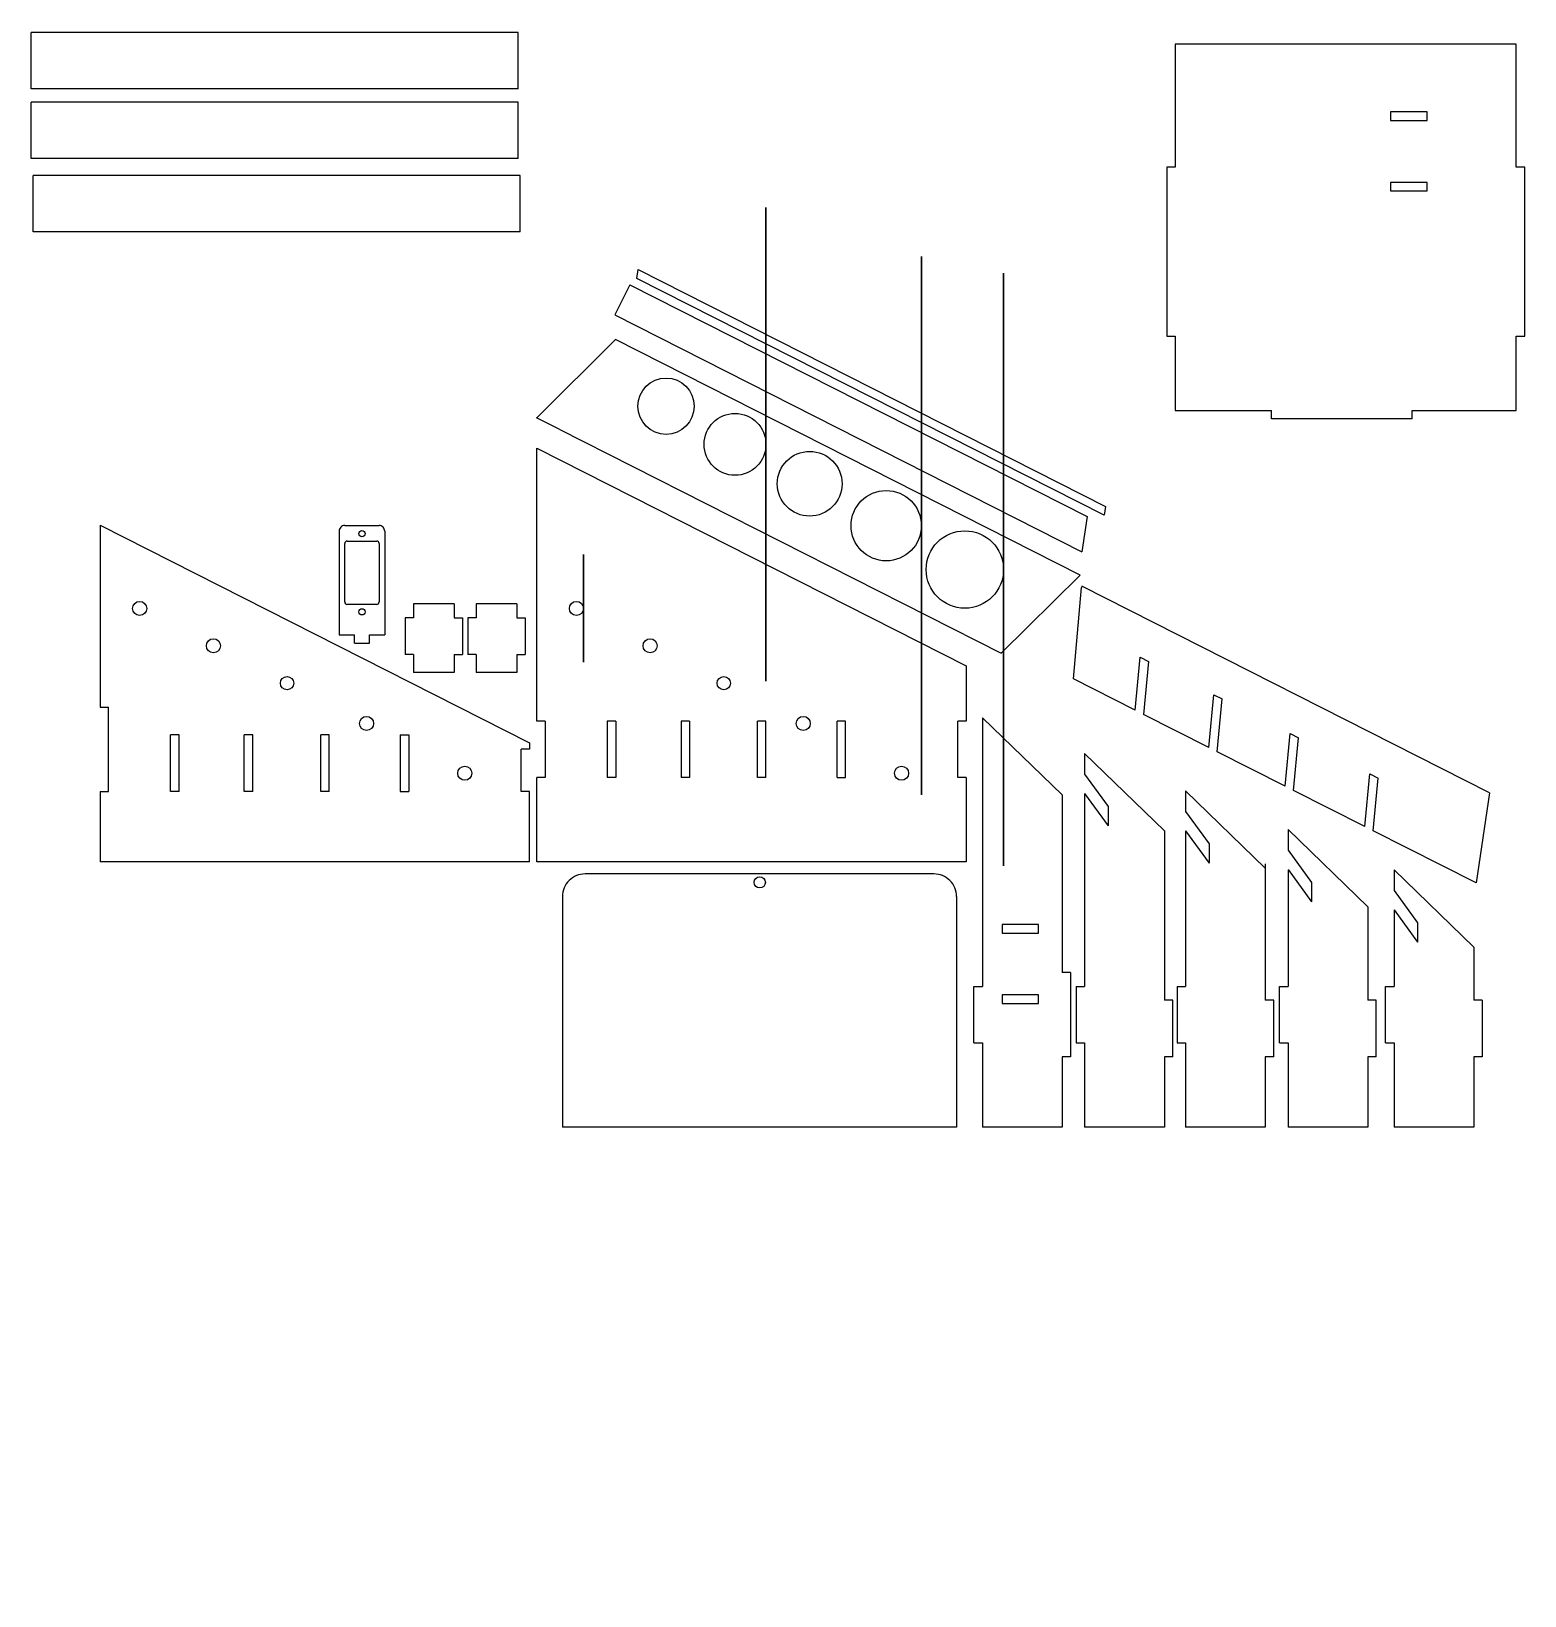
# Model space of a CAD drawing. Header units: millimetres. Extents: x -277 to 743, y -507 to 333.
# Drawn here: x -137 to 394, y -507 to 49 of the extents above; entities that cross this region are included whole.
import ezdxf

# ---------------------------------------------------------------- set-up
doc = ezdxf.new("R2010")
doc.units = ezdxf.units.MM
doc.header["$MEASUREMENT"] = 0
doc.layers.add('Camada 1', color=7, linetype='Continuous')

msp = doc.modelspace()

# ---------------------------------------------------------------- linework, layer by layer
at = {"layer": 'Camada 1', "color": 140, "lineweight": 25}
for points, knots in [([(208.7329, -142.1904), (208.7329, -134.5965), (202.5768, -128.4404), (194.9829, -128.4404), (187.389, -128.4404), (181.2329, -134.5964), (181.2329, -142.1904), (181.2329, -149.7843), (187.3889, -155.9404), (194.9828, -155.9404), (202.5767, -155.9404), (208.7328, -149.7844), (208.7329, -142.1905), (208.7377, 222.3167), (208.7329, -506.6976), (208.7329, -142.1904)], [0, 0, 0, 0, 0.25, 0.25, 0.25, 0.5, 0.5, 0.5, 0.75, 0.75, 0.75, 1, 1, 1, 1.0001, 1.0001, 1.0001, 1.0001]), ([(179.5247, -126.6231), (179.5247, -119.7196), (173.9283, -114.1231), (167.0247, -114.1231), (160.1212, -114.1231), (154.5247, -119.7195), (154.5247, -126.6231), (154.5247, -133.5266), (160.1211, -139.1231), (167.0246, -139.1231), (173.9282, -139.1231), (179.5247, -133.5267), (179.5247, -126.6232), (179.5247, 204.7448), (179.5247, -457.9911), (179.5247, -126.6231)], [0, 0, 0, 0, 0.25, 0.25, 0.25, 0.5, 0.5, 0.5, 0.75, 0.75, 0.75, 1, 1, 1, 1.0001, 1.0001, 1.0001, 1.0001]), ([(124.307, -97.7236), (124.307, -91.6485), (119.3821, -86.7236), (113.307, -86.7236), (107.2319, -86.7236), (102.307, -91.6485), (102.307, -97.7236), (102.307, -103.7987), (107.2318, -108.7236), (113.3069, -108.7236), (119.3821, -108.7236), (124.3069, -103.7988), (124.307, -97.7237), (124.3118, 193.8811), (124.307, -389.3284), (124.307, -97.7236)], [0, 0, 0, 0, 0.25, 0.25, 0.25, 0.5, 0.5, 0.5, 0.75, 0.75, 0.75, 1, 1, 1, 1.0001, 1.0001, 1.0001, 1.0001]), ([(98.7981, -84.1843), (98.7981, -78.6615), (94.3209, -74.1843), (88.7981, -74.1843), (83.2752, -74.1843), (78.7981, -78.6614), (78.7981, -84.1843), (78.7981, -89.7071), (83.2752, -94.1843), (88.798, -94.1843), (94.3209, -94.1843), (98.798, -89.7072), (98.7981, -84.1844), (98.7981, -84.1844), (98.7981, -84.1843), (98.7981, -84.1843)], [0, 0, 0, 0, 0.25, 0.25, 0.25, 0.5, 0.5, 0.5, 0.75, 0.75, 0.75, 1, 1, 1, 1.0001, 1.0001, 1.0001, 1.0001]), ([(59.4303, -156.0122), (59.4303, -154.6315), (58.311, -153.5122), (56.9303, -153.5122), (55.5496, -153.5122), (54.4303, -154.6315), (54.4303, -156.0122), (54.4303, -157.3929), (55.5496, -158.5122), (56.9303, -158.5122), (58.311, -158.5123), (59.4303, -157.393), (59.4303, -156.0123), (59.4303, -89.7387), (59.4303, -222.2858), (59.4303, -156.0122)], [0, 0, 0, 0, 0.25, 0.25, 0.25, 0.5, 0.5, 0.5, 0.75, 0.75, 0.75, 1, 1, 1, 1.0001, 1.0001, 1.0001, 1.0001]), ([(151.3382, -111.7271), (151.3382, -105.3758), (146.1894, -100.2271), (139.8382, -100.2271), (133.4869, -100.2271), (128.3382, -105.3758), (128.3382, -111.727), (128.3381, -118.0783), (133.4868, -123.2271), (139.8381, -123.2271), (146.1894, -123.2271), (151.3381, -118.0784), (151.3382, -111.7271)], [0, 0, 0, 0, 0.25, 0.25, 0.25, 0.5, 0.5, 0.5, 0.75, 0.75, 0.75, 1, 1, 1, 1]), ([(-25.3851, -126.5713), (-25.9155, -126.5713), (-26.4242, -126.782), (-26.7993, -127.1571), (-27.1744, -127.5322), (-27.3851, -128.0409), (-27.3851, -128.5713)], [0, 0, 0, 0, 0.5, 0.5, 0.5, 1, 1, 1, 1]), ([(-11.1851, -128.5713), (-11.1851, -128.0409), (-11.3958, -127.5322), (-11.7709, -127.1571), (-12.146, -126.782), (-12.6547, -126.5713), (-13.1851, -126.5713)], [0, 0, 0, 0, 0.5, 0.5, 0.5, 1, 1, 1, 1]), ([(-24.5351, -132.0713), (-24.7605, -132.0713), (-24.9767, -132.1609), (-25.1361, -132.3203), (-25.2955, -132.4797), (-25.3851, -132.6959), (-25.3851, -132.9213)], [0, 0, 0, 0, 0.5, 0.5, 0.5, 1, 1, 1, 1]), ([(-18.1851, -129.4213), (-18.1851, -128.8138), (-18.6776, -128.3213), (-19.2851, -128.3213), (-19.8926, -128.3213), (-20.3851, -128.8138), (-20.3851, -129.4213), (-20.3851, -130.0288), (-19.8926, -130.5213), (-19.2851, -130.5213), (-18.6776, -130.5213), (-18.1851, -130.0288), (-18.1851, -129.4213)], [0, 0, 0, 0, 0.25, 0.25, 0.25, 0.5, 0.5, 0.5, 0.75, 0.75, 0.75, 1, 1, 1, 1]), ([(-95.7669, -156.0123), (-95.7669, -154.6316), (-96.8862, -153.5123), (-98.2669, -153.5123), (-99.6476, -153.5123), (-100.7669, -154.6316), (-100.7669, -156.0123), (-100.7669, -157.393), (-99.6476, -158.5123), (-98.2669, -158.5123), (-96.8862, -158.5123), (-95.7669, -157.393), (-95.7669, -156.0123)], [0, 0, 0, 0, 0.25, 0.25, 0.25, 0.5, 0.5, 0.5, 0.75, 0.75, 0.75, 1, 1, 1, 1]), ([(-25.3851, -153.7213), (-25.3851, -153.9467), (-25.2955, -154.1629), (-25.1361, -154.3223), (-24.9767, -154.4817), (-24.7605, -154.5713), (-24.5351, -154.5713)], [0, 0, 0, 0, 0.5, 0.5, 0.5, 1, 1, 1, 1]), ([(-14.0351, -154.5713), (-13.8097, -154.5713), (-13.5935, -154.4817), (-13.4341, -154.3223), (-13.2747, -154.1629), (-13.1851, -153.9467), (-13.1851, -153.7213)], [0, 0, 0, 0, 0.5, 0.5, 0.5, 1, 1, 1, 1]), ([(-18.1851, -157.2213), (-18.1851, -156.6138), (-18.6776, -156.1213), (-19.2851, -156.1213), (-19.8926, -156.1213), (-20.3851, -156.6138), (-20.3851, -157.2213), (-20.3851, -157.8288), (-19.8926, -158.3213), (-19.2851, -158.3213), (-18.6776, -158.3213), (-18.1851, -157.8288), (-18.1851, -157.2213)], [0, 0, 0, 0, 0.25, 0.25, 0.25, 0.5, 0.5, 0.5, 0.75, 0.75, 0.75, 1, 1, 1, 1]), ([(-69.5698, -169.2859), (-69.5698, -167.9052), (-70.6891, -166.7859), (-72.0698, -166.7859), (-73.4505, -166.7859), (-74.5698, -167.9052), (-74.5698, -169.2859), (-74.5698, -170.6666), (-73.4505, -171.7859), (-72.0698, -171.7859), (-70.6891, -171.7859), (-69.5698, -170.6667), (-69.5698, -169.2859)], [0, 0, 0, 0, 0.25, 0.25, 0.25, 0.5, 0.5, 0.5, 0.75, 0.75, 0.75, 1, 1, 1, 1]), ([(85.6274, -169.2859), (85.6274, -167.9052), (84.5081, -166.7859), (83.1274, -166.7859), (81.7467, -166.7859), (80.6274, -167.9052), (80.6274, -169.2859), (80.6274, -170.6666), (81.7467, -171.7859), (83.1274, -171.7859), (84.5081, -171.7859), (85.6274, -170.6666), (85.6274, -169.2859)], [0, 0, 0, 0, 0.25, 0.25, 0.25, 0.5, 0.5, 0.5, 0.75, 0.75, 0.75, 1, 1, 1, 1]), ([(-43.5169, -182.5515), (-43.5169, -181.2416), (-44.5788, -180.1797), (-45.8887, -180.1797), (-47.1986, -180.1797), (-48.2605, -181.2416), (-48.2605, -182.5515), (-48.2605, -183.8614), (-47.1986, -184.9233), (-45.8887, -184.9233), (-44.5788, -184.9233), (-43.5169, -183.8614), (-43.5169, -182.5515)], [0, 0, 0, 0, 0.25, 0.25, 0.25, 0.5, 0.5, 0.5, 0.75, 0.75, 0.75, 1, 1, 1, 1]), ([(111.6803, -182.5515), (111.6803, -181.2416), (110.6184, -180.1797), (109.3085, -180.1797), (107.9986, -180.1797), (106.9367, -181.2416), (106.9367, -182.5515), (106.9367, -183.8614), (107.9986, -184.9232), (109.3085, -184.9232), (110.6184, -184.9232), (111.6803, -183.8614), (111.6803, -182.5515)], [0, 0, 0, 0, 0.25, 0.25, 0.25, 0.5, 0.5, 0.5, 0.75, 0.75, 0.75, 1, 1, 1, 1]), ([(-15.1368, -196.8663), (-15.1368, -195.4855), (-16.2561, -194.3663), (-17.6368, -194.3663), (-19.0175, -194.3663), (-20.1368, -195.4855), (-20.1368, -196.8663), (-20.1368, -198.247), (-19.0176, -199.3663), (-17.6368, -199.3663), (-16.2561, -199.3663), (-15.1368, -198.247), (-15.1368, -196.8663)], [0, 0, 0, 0, 0.25, 0.25, 0.25, 0.5, 0.5, 0.5, 0.75, 0.75, 0.75, 1, 1, 1, 1]), ([(140.0604, -196.8662), (140.0604, -195.4855), (138.9411, -194.3662), (137.5604, -194.3662), (136.1797, -194.3662), (135.0604, -195.4855), (135.0604, -196.8662), (135.0604, -198.2469), (136.1796, -199.3662), (137.5604, -199.3662), (138.9411, -199.3662), (140.0604, -198.247), (140.0604, -196.8662)], [0, 0, 0, 0, 0.25, 0.25, 0.25, 0.5, 0.5, 0.5, 0.75, 0.75, 0.75, 1, 1, 1, 1]), ([(19.7838, -214.56), (19.7838, -213.1793), (18.6646, -212.06), (17.2838, -212.06), (15.9031, -212.06), (14.7838, -213.1793), (14.7838, -214.56), (14.7838, -215.9407), (15.9031, -217.06), (17.2838, -217.06), (18.6645, -217.06), (19.7838, -215.9407), (19.7838, -214.56)], [0, 0, 0, 0, 0.25, 0.25, 0.25, 0.5, 0.5, 0.5, 0.75, 0.75, 0.75, 1, 1, 1, 1]), ([(174.981, -214.56), (174.981, -213.1793), (173.8618, -212.06), (172.481, -212.06), (171.1003, -212.06), (169.981, -213.1793), (169.981, -214.56), (169.981, -215.9407), (171.1003, -217.06), (172.481, -217.06), (173.8617, -217.06), (174.981, -215.9407), (174.981, -214.56)], [0, 0, 0, 0, 0.25, 0.25, 0.25, 0.5, 0.5, 0.5, 0.75, 0.75, 0.75, 1, 1, 1, 1]), ([(60.0047, -250.3081), (57.883, -250.3081), (55.8481, -251.151), (54.3478, -252.6512), (52.8476, -254.1515), (52.0047, -256.1864), (52.0047, -258.3081)], [0, 0, 0, 0, 0.5, 0.5, 0.5, 1, 1, 1, 1]), ([(124.1105, -253.3081), (124.1105, -252.2035), (123.2151, -251.3081), (122.1105, -251.3081), (121.0059, -251.3081), (120.1105, -252.2035), (120.1105, -253.3081), (120.1105, -254.4127), (121.0059, -255.3081), (122.1105, -255.3081), (123.2151, -255.3081), (124.1105, -254.4127), (124.1105, -253.3081)], [0, 0, 0, 0, 0.25, 0.25, 0.25, 0.5, 0.5, 0.5, 0.75, 0.75, 0.75, 1, 1, 1, 1]), ([(192.0047, -258.3081), (192.0047, -256.1864), (191.1618, -254.1515), (189.6616, -252.6512), (188.1613, -251.151), (186.1264, -250.3081), (184.0047, -250.3081)], [0, 0, 0, 0, 0.5, 0.5, 0.5, 1, 1, 1, 1])]:
    msp.add_open_spline(points, degree=3, knots=knots, dxfattribs=at)
for points in [[(-136.7831, 28.5304), (-136.7831, 28.5304), (-136.7831, 48.5304), (-136.7831, 48.5304)], [(36.2169, 48.5304), (36.2169, 48.5304), (-136.7831, 48.5304), (-136.7831, 48.5304)], [(36.2169, 28.5304), (36.2169, 28.5304), (36.2169, 48.5304), (36.2169, 48.5304)], [(269.7687, 44.3876), (269.7687, 44.3876), (269.7687, 0.6907), (269.7687, 0.6907)], [(390.9453, 44.3876), (390.9453, 44.3876), (269.7687, 44.3876), (269.7687, 44.3876)], [(390.9453, 0.6907), (390.9453, 0.6907), (390.9453, 44.3876), (390.9453, 44.3876)], [(36.2169, 28.5304), (36.2169, 28.5304), (-136.7831, 28.5304), (-136.7831, 28.5304)], [(-136.7831, 3.836), (-136.7831, 3.836), (-136.7831, 23.836), (-136.7831, 23.836)], [(36.2169, 23.836), (36.2169, 23.836), (-136.7831, 23.836), (-136.7831, 23.836)], [(36.2169, 3.836), (36.2169, 3.836), (36.2169, 23.836), (36.2169, 23.836)], [(359.2336, 20.3264), (359.2336, 20.3264), (346.2336, 20.3264), (346.2336, 20.3264)], [(346.2336, 20.3264), (346.2336, 20.3264), (346.2336, 17.3264), (346.2336, 17.3264)], [(346.2336, 17.3264), (346.2336, 17.3264), (359.2336, 17.3264), (359.2336, 17.3264)], [(359.2336, 17.3264), (359.2336, 17.3264), (359.2336, 20.3264), (359.2336, 20.3264)], [(36.2169, 3.836), (36.2169, 3.836), (-136.7831, 3.836), (-136.7831, 3.836)], [(269.7687, 0.6907), (269.7687, 0.6907), (266.7687, 0.6907), (266.7687, 0.6907)], [(266.7687, 0.6907), (266.7687, 0.6907), (266.7687, -59.3093), (266.7687, -59.3093)], [(393.9453, 0.6907), (393.9453, 0.6907), (390.9453, 0.6907), (390.9453, 0.6907)], [(393.9453, -59.3093), (393.9453, -59.3093), (393.9453, 0.6907), (393.9453, 0.6907)], [(-136.0775, -22.2695), (-136.0775, -22.2695), (-136.0775, -2.2695), (-136.0775, -2.2695)], [(36.9225, -2.2695), (36.9225, -2.2695), (-136.0775, -2.2695), (-136.0775, -2.2695)], [(36.9225, -22.2695), (36.9225, -22.2695), (36.9225, -2.2695), (36.9225, -2.2695)], [(359.2336, -4.6736), (359.2336, -4.6736), (346.2336, -4.6736), (346.2336, -4.6736)], [(346.2336, -4.6736), (346.2336, -4.6736), (346.2336, -7.6736), (346.2336, -7.6736)], [(359.2336, -7.6736), (359.2336, -7.6736), (359.2336, -4.6736), (359.2336, -4.6736)], [(346.2336, -7.6736), (346.2336, -7.6736), (359.2336, -7.6736), (359.2336, -7.6736)], [(36.9225, -22.2695), (36.9225, -22.2695), (-136.0775, -22.2695), (-136.0775, -22.2695)], [(78.4348, -38.7751), (78.4348, -38.7751), (78.9047, -35.6501), (78.9047, -35.6501)], [(244.4865, -122.9109), (244.4865, -122.9109), (78.4348, -38.7751), (78.4348, -38.7751)], [(78.9047, -35.6501), (78.9047, -35.6501), (244.9564, -119.7859), (244.9564, -119.7859)], [(75.9754, -41.0558), (75.9754, -41.0558), (70.5517, -51.7602), (70.5517, -51.7602)], [(75.9754, -41.0558), (75.9754, -41.0558), (238.4829, -123.3958), (238.4829, -123.3958)], [(70.5517, -51.7602), (70.5517, -51.7602), (236.6033, -135.8959), (236.6033, -135.8959)], [(70.8814, -60.5327), (70.8814, -60.5327), (42.8943, -88.3347), (42.8943, -88.3347)], [(235.9067, -144.1484), (235.9067, -144.1484), (70.8814, -60.5327), (70.8814, -60.5327)], [(266.7687, -59.3093), (266.7687, -59.3093), (269.7687, -59.3093), (269.7687, -59.3093)], [(269.7687, -59.3093), (269.7687, -59.3093), (269.7687, -85.6736), (269.7687, -85.6736)], [(390.9453, -85.6736), (390.9453, -85.6736), (390.9453, -59.3093), (390.9453, -59.3093)], [(390.9453, -59.3093), (390.9453, -59.3093), (393.9453, -59.3093), (393.9453, -59.3093)], [(50.8416, -92.3615), (50.8416, -92.3615), (42.8089, -88.2915), (42.8089, -88.2915)], [(269.7687, -85.6736), (269.7687, -85.6736), (303.9453, -85.6736), (303.9453, -85.6736)], [(303.9453, -88.6736), (303.9453, -88.6736), (303.9453, -85.6736), (303.9453, -85.6736)], [(353.9453, -88.6736), (353.9453, -88.6736), (303.9453, -88.6736), (303.9453, -88.6736)], [(353.9453, -88.6736), (353.9453, -88.6736), (353.9453, -85.6736), (353.9453, -85.6736)], [(353.9453, -85.6736), (353.9453, -85.6736), (390.9453, -85.6736), (390.9453, -85.6736)], [(50.8407, -92.3632), (50.8407, -92.3632), (207.9181, -171.9519), (207.9181, -171.9519)], [(42.8838, -196.0435), (42.8838, -196.0435), (42.8838, -99.0391), (42.8838, -99.0391)], [(42.8838, -99.0391), (42.8838, -99.0391), (195.481, -176.3578), (195.481, -176.3578)], [(244.9564, -119.7859), (244.9564, -119.7859), (244.4865, -122.9109), (244.4865, -122.9109)], [(-112.3134, -126.4743), (-112.3134, -126.4743), (40.2838, -203.793), (40.2838, -203.793)], [(-112.3134, -126.4743), (-112.3134, -126.4743), (-112.3134, -191.0435), (-112.3134, -191.0435)], [(-25.3851, -126.5713), (-25.3851, -126.5713), (-13.1851, -126.5713), (-13.1851, -126.5713)], [(238.4829, -123.3958), (238.4829, -123.3958), (236.6033, -135.8959), (236.6033, -135.8959)], [(-27.3851, -128.5713), (-27.3851, -128.5713), (-27.3851, -165.3713), (-27.3851, -165.3713)], [(-25.3851, -153.7213), (-25.3851, -153.7213), (-25.3851, -132.9213), (-25.3851, -132.9213)], [(-24.5351, -132.0713), (-24.5351, -132.0713), (-14.0351, -132.0713), (-14.0351, -132.0713)], [(-13.1851, -132.9213), (-13.1851, -132.4519), (-13.5657, -132.0713), (-14.0351, -132.0713)], [(-13.1851, -132.9213), (-13.1851, -132.9213), (-13.1851, -153.7213), (-13.1851, -153.7213)], [(-11.1851, -128.5713), (-11.1851, -128.5713), (-11.1851, -165.3713), (-11.1851, -165.3713)], [(207.9181, -171.9519), (207.9181, -171.9519), (235.9067, -144.1484), (235.9067, -144.1484)], [(233.5827, -181.0472), (233.5827, -181.0472), (236.4823, -148.5632), (236.4823, -148.5632)], [(236.5295, -148.0666), (236.5295, -148.0666), (236.4823, -148.5632), (236.4823, -148.5632)], [(381.3783, -221.4592), (381.3783, -221.4592), (236.5295, -148.0666), (236.5295, -148.0666)], [(-14.0351, -154.5713), (-14.0351, -154.5713), (-24.5351, -154.5713), (-24.5351, -154.5713)], [(13.4483, -154.399), (13.4483, -154.399), (-0.9545, -154.399), (-0.9545, -154.399)], [(-0.9545, -154.399), (-0.9545, -154.399), (-0.9545, -159.399), (-0.9545, -159.399)], [(13.4483, -154.399), (13.4483, -154.399), (13.4483, -159.399), (13.4483, -159.399)], [(35.7511, -154.399), (35.7511, -154.399), (21.3483, -154.399), (21.3483, -154.399)], [(21.3483, -154.399), (21.3483, -154.399), (21.3483, -159.399), (21.3483, -159.399)], [(35.7511, -154.399), (35.7511, -154.399), (35.7511, -159.399), (35.7511, -159.399)], [(-0.9545, -159.399), (-0.9545, -159.399), (-3.9545, -159.399), (-3.9545, -159.399)], [(-3.9545, -159.399), (-3.9545, -159.399), (-3.9545, -172.399), (-3.9545, -172.399)], [(13.4483, -159.399), (13.4483, -159.399), (16.4483, -159.399), (16.4483, -159.399)], [(16.4483, -159.399), (16.4483, -159.399), (16.4483, -172.399), (16.4483, -172.399)], [(21.3483, -159.399), (21.3483, -159.399), (18.3483, -159.399), (18.3483, -159.399)], [(18.3483, -159.399), (18.3483, -159.399), (18.3483, -172.399), (18.3483, -172.399)], [(35.7511, -159.399), (35.7511, -159.399), (38.7511, -159.399), (38.7511, -159.399)], [(38.7511, -159.399), (38.7511, -159.399), (38.7511, -172.399), (38.7511, -172.399)], [(-27.3851, -165.3713), (-27.3851, -165.3713), (-21.9431, -165.3713), (-21.9431, -165.3713)], [(-21.9431, -168.3713), (-21.9431, -168.3713), (-21.9431, -165.3713), (-21.9431, -165.3713)], [(-16.6271, -168.3713), (-16.6271, -168.3713), (-16.6271, -165.3713), (-16.6271, -165.3713)], [(-16.6271, -165.3713), (-16.6271, -165.3713), (-11.1851, -165.3713), (-11.1851, -165.3713)], [(-21.9431, -168.3713), (-21.9431, -168.3713), (-16.6271, -168.3713), (-16.6271, -168.3713)], [(-0.9545, -172.399), (-0.9545, -172.399), (-3.9545, -172.399), (-3.9545, -172.399)], [(-0.9545, -172.399), (-0.9545, -172.399), (-0.9545, -178.7486), (-0.9545, -178.7486)], [(13.4483, -172.399), (13.4483, -172.399), (13.4483, -178.7486), (13.4483, -178.7486)], [(13.4483, -172.399), (13.4483, -172.399), (16.4483, -172.399), (16.4483, -172.399)], [(21.3483, -172.399), (21.3483, -172.399), (18.3483, -172.399), (18.3483, -172.399)], [(21.3483, -172.399), (21.3483, -172.399), (21.3483, -178.7486), (21.3483, -178.7486)], [(35.7511, -172.399), (35.7511, -172.399), (35.7511, -178.7486), (35.7511, -178.7486)], [(35.7511, -172.399), (35.7511, -172.399), (38.7511, -172.399), (38.7511, -172.399)], [(195.481, -176.3578), (195.481, -176.3578), (195.481, -196.0435), (195.481, -196.0435)], [(255.4484, -192.1262), (255.4484, -192.1262), (257.2318, -173.3729), (257.2318, -173.3729)], [(257.2318, -173.3729), (257.2318, -173.3729), (260.2318, -174.8929), (260.2318, -174.8929)], [(260.2318, -174.8929), (260.2318, -174.8929), (258.4484, -193.6463), (258.4484, -193.6463)], [(13.4483, -178.7486), (13.4483, -178.7486), (-0.9545, -178.7486), (-0.9545, -178.7486)], [(35.7511, -178.7486), (35.7511, -178.7486), (21.3483, -178.7486), (21.3483, -178.7486)], [(255.4484, -192.1262), (255.4484, -192.1262), (233.5827, -181.0472), (233.5827, -181.0472)], [(281.6455, -205.3999), (281.6455, -205.3999), (283.4289, -186.6465), (283.4289, -186.6465)], [(283.4289, -186.6465), (283.4289, -186.6465), (286.4289, -188.1666), (286.4289, -188.1666)], [(284.6455, -206.9199), (284.6455, -206.9199), (286.4289, -188.1666), (286.4289, -188.1666)], [(-112.3134, -191.0435), (-112.3134, -191.0435), (-109.3134, -191.0435), (-109.3134, -191.0435)], [(-109.3134, -221.0435), (-109.3134, -221.0435), (-109.3134, -191.0435), (-109.3134, -191.0435)], [(281.6455, -205.3999), (281.6455, -205.3999), (258.4484, -193.6463), (258.4484, -193.6463)], [(45.8838, -196.0435), (45.8838, -196.0435), (42.8838, -196.0435), (42.8838, -196.0435)], [(45.8838, -196.0435), (45.8838, -196.0435), (45.8838, -216.0435), (45.8838, -216.0435)], [(70.9303, -196.0435), (70.9303, -196.0435), (67.9303, -196.0435), (67.9303, -196.0435)], [(67.9303, -196.0435), (67.9303, -196.0435), (67.9303, -216.0435), (67.9303, -216.0435)], [(70.9303, -196.0435), (70.9303, -196.0435), (70.9303, -216.0435), (70.9303, -216.0435)], [(97.1274, -196.0435), (97.1274, -196.0435), (94.1274, -196.0435), (94.1274, -196.0435)], [(94.1274, -196.0435), (94.1274, -196.0435), (94.1274, -216.0435), (94.1274, -216.0435)], [(97.1274, -196.0435), (97.1274, -196.0435), (97.1274, -216.0435), (97.1274, -216.0435)], [(124.3085, -196.0435), (124.3085, -196.0435), (121.3085, -196.0435), (121.3085, -196.0435)], [(121.3085, -216.0435), (121.3085, -216.0435), (121.3085, -196.0435), (121.3085, -196.0435)], [(124.3085, -216.0435), (124.3085, -216.0435), (124.3085, -196.0435), (124.3085, -196.0435)], [(152.5604, -196.0435), (152.5604, -196.0435), (149.5604, -196.0435), (149.5604, -196.0435)], [(149.5604, -216.0435), (149.5604, -216.0435), (149.5604, -196.0435), (149.5604, -196.0435)], [(152.5604, -216.0435), (152.5604, -216.0435), (152.5604, -196.0435), (152.5604, -196.0435)], [(195.481, -196.0435), (195.481, -196.0435), (192.481, -196.0435), (192.481, -196.0435)], [(192.481, -216.0435), (192.481, -216.0435), (192.481, -196.0435), (192.481, -196.0435)], [(229.5543, -222.2589), (229.5543, -222.2589), (201.2047, -194.8238), (201.2047, -194.8238)], [(201.2047, -194.8238), (201.2047, -194.8238), (201.2047, -290.3081), (201.2047, -290.3081)], [(-87.2669, -221.0435), (-87.2669, -221.0435), (-87.2669, -200.9491), (-87.2669, -200.9491)], [(-84.2669, -200.9491), (-84.2669, -200.9491), (-87.2669, -200.9491), (-87.2669, -200.9491)], [(-84.2669, -221.0435), (-84.2669, -221.0435), (-84.2669, -200.9491), (-84.2669, -200.9491)], [(-61.0698, -221.0435), (-61.0698, -221.0435), (-61.0698, -200.9491), (-61.0698, -200.9491)], [(-58.0698, -200.9491), (-58.0698, -200.9491), (-61.0698, -200.9491), (-61.0698, -200.9491)], [(-58.0698, -221.0435), (-58.0698, -221.0435), (-58.0698, -200.9491), (-58.0698, -200.9491)], [(-33.8887, -221.0435), (-33.8887, -221.0435), (-33.8887, -200.9491), (-33.8887, -200.9491)], [(-30.8887, -200.9491), (-30.8887, -200.9491), (-33.8887, -200.9491), (-33.8887, -200.9491)], [(-30.8887, -221.0435), (-30.8887, -221.0435), (-30.8887, -200.9491), (-30.8887, -200.9491)], [(-5.6368, -200.9491), (-5.6368, -200.9491), (-2.6368, -200.9491), (-2.6368, -200.9491)], [(-5.6368, -200.9491), (-5.6368, -200.9491), (-5.6368, -221.0435), (-5.6368, -221.0435)], [(-2.6368, -200.9491), (-2.6368, -200.9491), (-2.6368, -221.0435), (-2.6368, -221.0435)], [(40.2838, -203.793), (40.2838, -203.793), (40.2838, -206.0435), (40.2838, -206.0435)], [(308.8266, -219.1721), (308.8266, -219.1721), (310.61, -200.4188), (310.61, -200.4188)], [(310.61, -200.4188), (310.61, -200.4188), (313.61, -201.9388), (313.61, -201.9388)], [(311.8266, -220.6921), (311.8266, -220.6921), (313.61, -201.9388), (313.61, -201.9388)], [(37.2838, -221.0435), (37.2838, -221.0435), (37.2838, -206.0435), (37.2838, -206.0435)], [(40.2838, -206.0435), (40.2838, -206.0435), (37.2838, -206.0435), (37.2838, -206.0435)], [(265.9039, -234.9497), (265.9039, -234.9497), (237.5543, -207.5145), (237.5543, -207.5145)], [(237.5543, -207.5145), (237.5543, -207.5145), (237.5543, -214.8635), (237.5543, -214.8635)], [(308.8266, -219.1721), (308.8266, -219.1721), (284.6455, -206.9199), (284.6455, -206.9199)], [(42.8838, -246.0435), (42.8838, -246.0435), (42.8838, -216.0435), (42.8838, -216.0435)], [(45.8838, -216.0435), (45.8838, -216.0435), (42.8838, -216.0435), (42.8838, -216.0435)], [(70.9303, -216.0435), (70.9303, -216.0435), (67.9303, -216.0435), (67.9303, -216.0435)], [(97.1274, -216.0435), (97.1274, -216.0435), (94.1274, -216.0435), (94.1274, -216.0435)], [(124.3085, -216.0435), (124.3085, -216.0435), (121.3085, -216.0435), (121.3085, -216.0435)], [(149.5604, -216.0435), (149.5604, -216.0435), (152.5604, -216.0435), (152.5604, -216.0435)], [(195.481, -216.0435), (195.481, -216.0435), (192.481, -216.0435), (192.481, -216.0435)], [(195.481, -216.0435), (195.481, -216.0435), (195.481, -246.0435), (195.481, -246.0435)], [(237.5543, -214.8635), (237.5543, -214.8635), (245.9073, -226.3461), (245.9073, -226.3461)], [(337.0785, -233.4869), (337.0785, -233.4869), (338.8619, -214.7336), (338.8619, -214.7336)], [(338.8619, -214.7336), (338.8619, -214.7336), (341.8619, -216.2536), (341.8619, -216.2536)], [(340.0785, -235.0069), (340.0785, -235.0069), (341.8619, -216.2536), (341.8619, -216.2536)], [(-112.3134, -221.0435), (-112.3134, -221.0435), (-109.3134, -221.0435), (-109.3134, -221.0435)], [(-112.3134, -221.0435), (-112.3134, -221.0435), (-112.3134, -246.0435), (-112.3134, -246.0435)], [(-84.2669, -221.0435), (-84.2669, -221.0435), (-87.2669, -221.0435), (-87.2669, -221.0435)], [(-58.0698, -221.0435), (-58.0698, -221.0435), (-61.0698, -221.0435), (-61.0698, -221.0435)], [(-30.8887, -221.0435), (-30.8887, -221.0435), (-33.8887, -221.0435), (-33.8887, -221.0435)], [(-5.6368, -221.0435), (-5.6368, -221.0435), (-2.6368, -221.0435), (-2.6368, -221.0435)], [(40.2838, -221.0435), (40.2838, -221.0435), (37.2838, -221.0435), (37.2838, -221.0435)], [(40.2838, -246.0435), (40.2838, -246.0435), (40.2838, -221.0435), (40.2838, -221.0435)], [(229.5543, -222.2589), (229.5543, -222.2589), (229.5543, -285.3081), (229.5543, -285.3081)], [(237.5543, -221.705), (237.5543, -221.705), (245.9073, -233.1876), (245.9073, -233.1876)], [(237.5543, -221.8051), (237.5543, -221.8051), (237.5543, -290.3081), (237.5543, -290.3081)], [(301.7535, -248.2233), (301.7535, -248.2233), (273.4039, -220.7882), (273.4039, -220.7882)], [(273.4039, -220.7882), (273.4039, -220.7882), (273.4039, -228.4111), (273.4039, -228.4111)], [(337.0785, -233.4869), (337.0785, -233.4869), (311.8266, -220.6921), (311.8266, -220.6921)], [(381.3783, -221.4592), (381.3783, -221.4592), (376.6442, -253.5342), (376.6442, -253.5342)], [(245.9073, -226.3461), (245.9073, -226.3461), (245.9073, -233.1876), (245.9073, -233.1876)], [(273.4039, -228.1372), (273.4039, -228.1372), (281.7569, -239.6198), (281.7569, -239.6198)], [(265.9039, -234.9497), (265.9039, -234.9497), (265.9039, -295.2137), (265.9039, -295.2137)], [(273.4039, -234.9787), (273.4039, -234.9787), (281.7569, -246.4612), (281.7569, -246.4612)], [(273.4039, -234.9787), (273.4039, -234.9787), (273.4039, -290.3081), (273.4039, -290.3081)], [(338.2031, -261.9955), (338.2031, -261.9955), (309.8535, -234.5604), (309.8535, -234.5604)], [(309.8535, -234.5604), (309.8535, -234.5604), (309.8535, -241.9094), (309.8535, -241.9094)], [(376.6442, -253.5342), (376.6442, -253.5342), (340.0785, -235.0069), (340.0785, -235.0069)], [(281.7569, -239.6198), (281.7569, -239.6198), (281.7569, -246.4612), (281.7569, -246.4612)], [(309.8535, -241.9094), (309.8535, -241.9094), (318.2065, -253.392), (318.2065, -253.392)], [(40.2838, -246.0435), (40.2838, -246.0435), (-112.3134, -246.0435), (-112.3134, -246.0435)], [(195.481, -246.0435), (195.481, -246.0435), (42.8838, -246.0435), (42.8838, -246.0435)], [(301.7535, -246.7033), (301.7535, -246.7033), (301.7535, -295.2137), (301.7535, -295.2137)], [(309.8535, -248.7509), (309.8535, -248.7509), (318.2065, -260.2335), (318.2065, -260.2335)], [(309.8535, -248.9234), (309.8535, -248.9234), (309.8535, -290.3081), (309.8535, -290.3081)], [(375.8527, -276.3103), (375.8527, -276.3103), (347.5031, -248.8752), (347.5031, -248.8752)], [(347.5031, -248.8752), (347.5031, -248.8752), (347.5031, -256.2242), (347.5031, -256.2242)], [(184.0047, -250.3081), (184.0047, -250.3081), (60.0047, -250.3081), (60.0047, -250.3081)], [(318.2065, -253.392), (318.2065, -253.392), (318.2065, -260.2335), (318.2065, -260.2335)], [(52.0047, -258.3081), (52.0047, -258.3081), (52.0047, -340.3081), (52.0047, -340.3081)], [(192.0047, -258.3081), (192.0047, -258.3081), (192.0047, -340.3081), (192.0047, -340.3081)], [(347.5031, -256.2242), (347.5031, -256.2242), (355.8561, -267.7068), (355.8561, -267.7068)], [(338.2031, -261.9955), (338.2031, -261.9955), (338.2031, -295.2137), (338.2031, -295.2137)], [(347.5031, -263.0657), (347.5031, -263.0657), (355.8561, -274.5482), (355.8561, -274.5482)], [(347.5031, -263.0657), (347.5031, -263.0657), (347.5031, -290.3081), (347.5031, -290.3081)], [(221.2047, -268.3081), (221.2047, -268.3081), (208.2047, -268.3081), (208.2047, -268.3081)], [(208.2047, -268.3081), (208.2047, -268.3081), (208.2047, -271.3081), (208.2047, -271.3081)], [(208.2047, -271.3081), (208.2047, -271.3081), (221.2047, -271.3081), (221.2047, -271.3081)], [(221.2047, -271.3081), (221.2047, -271.3081), (221.2047, -268.3081), (221.2047, -268.3081)], [(355.8561, -267.7068), (355.8561, -267.7068), (355.8561, -274.5482), (355.8561, -274.5482)], [(375.8527, -276.3103), (375.8527, -276.3103), (375.8527, -295.2137), (375.8527, -295.2137)], [(232.5543, -285.3081), (232.5543, -285.3081), (229.5543, -285.3081), (229.5543, -285.3081)], [(232.5543, -285.3081), (232.5543, -285.3081), (232.5543, -315.3081), (232.5543, -315.3081)], [(198.2047, -290.3081), (198.2047, -290.3081), (201.2047, -290.3081), (201.2047, -290.3081)], [(198.2047, -310.3081), (198.2047, -310.3081), (198.2047, -290.3081), (198.2047, -290.3081)], [(221.2047, -293.3081), (221.2047, -293.3081), (208.2047, -293.3081), (208.2047, -293.3081)], [(208.2047, -293.3081), (208.2047, -293.3081), (208.2047, -296.3081), (208.2047, -296.3081)], [(221.2047, -296.3081), (221.2047, -296.3081), (221.2047, -293.3081), (221.2047, -293.3081)], [(234.5543, -290.3081), (234.5543, -290.3081), (237.5543, -290.3081), (237.5543, -290.3081)], [(234.5543, -290.3081), (234.5543, -290.3081), (234.5543, -310.3081), (234.5543, -310.3081)], [(270.4039, -290.3081), (270.4039, -290.3081), (273.4039, -290.3081), (273.4039, -290.3081)], [(270.4039, -290.3081), (270.4039, -290.3081), (270.4039, -310.3081), (270.4039, -310.3081)], [(306.8535, -290.3081), (306.8535, -290.3081), (309.8535, -290.3081), (309.8535, -290.3081)], [(306.8535, -310.3081), (306.8535, -310.3081), (306.8535, -290.3081), (306.8535, -290.3081)], [(344.5031, -290.3081), (344.5031, -290.3081), (347.5031, -290.3081), (347.5031, -290.3081)], [(344.5031, -310.3081), (344.5031, -310.3081), (344.5031, -290.3081), (344.5031, -290.3081)], [(208.2047, -296.3081), (208.2047, -296.3081), (221.2047, -296.3081), (221.2047, -296.3081)], [(268.9039, -295.2137), (268.9039, -295.2137), (265.9039, -295.2137), (265.9039, -295.2137)], [(268.9039, -315.3081), (268.9039, -315.3081), (268.9039, -295.2137), (268.9039, -295.2137)], [(304.7535, -295.2137), (304.7535, -295.2137), (301.7535, -295.2137), (301.7535, -295.2137)], [(304.7535, -315.3081), (304.7535, -315.3081), (304.7535, -295.2137), (304.7535, -295.2137)], [(341.2031, -295.2137), (341.2031, -295.2137), (338.2031, -295.2137), (338.2031, -295.2137)], [(341.2031, -315.3081), (341.2031, -315.3081), (341.2031, -295.2137), (341.2031, -295.2137)], [(378.8527, -295.2137), (378.8527, -295.2137), (375.8527, -295.2137), (375.8527, -295.2137)], [(378.8527, -295.2137), (378.8527, -295.2137), (378.8527, -315.3081), (378.8527, -315.3081)], [(198.2047, -310.3081), (198.2047, -310.3081), (201.2047, -310.3081), (201.2047, -310.3081)], [(201.2047, -310.3081), (201.2047, -310.3081), (201.2047, -340.3081), (201.2047, -340.3081)], [(234.5543, -310.3081), (234.5543, -310.3081), (237.5543, -310.3081), (237.5543, -310.3081)], [(237.5543, -310.3081), (237.5543, -310.3081), (237.5543, -340.3081), (237.5543, -340.3081)], [(270.4039, -310.3081), (270.4039, -310.3081), (273.4039, -310.3081), (273.4039, -310.3081)], [(273.4039, -310.3081), (273.4039, -310.3081), (273.4039, -340.3081), (273.4039, -340.3081)], [(306.8535, -310.3081), (306.8535, -310.3081), (309.8535, -310.3081), (309.8535, -310.3081)], [(309.8535, -310.3081), (309.8535, -310.3081), (309.8535, -340.3081), (309.8535, -340.3081)], [(344.5031, -310.3081), (344.5031, -310.3081), (347.5031, -310.3081), (347.5031, -310.3081)], [(347.5031, -310.3081), (347.5031, -310.3081), (347.5031, -340.3081), (347.5031, -340.3081)], [(229.5543, -315.3081), (229.5543, -315.3081), (229.5543, -340.3081), (229.5543, -340.3081)], [(232.5543, -315.3081), (232.5543, -315.3081), (229.5543, -315.3081), (229.5543, -315.3081)], [(265.9039, -315.3081), (265.9039, -315.3081), (265.9039, -340.3081), (265.9039, -340.3081)], [(268.9039, -315.3081), (268.9039, -315.3081), (265.9039, -315.3081), (265.9039, -315.3081)], [(301.7535, -315.3081), (301.7535, -315.3081), (301.7535, -340.3081), (301.7535, -340.3081)], [(304.7535, -315.3081), (304.7535, -315.3081), (301.7535, -315.3081), (301.7535, -315.3081)], [(338.2031, -315.3081), (338.2031, -315.3081), (338.2031, -340.3081), (338.2031, -340.3081)], [(341.2031, -315.3081), (341.2031, -315.3081), (338.2031, -315.3081), (338.2031, -315.3081)], [(375.8527, -315.3081), (375.8527, -315.3081), (375.8527, -340.3081), (375.8527, -340.3081)], [(378.8527, -315.3081), (378.8527, -315.3081), (375.8527, -315.3081), (375.8527, -315.3081)], [(192.0047, -340.3081), (192.0047, -340.3081), (52.0047, -340.3081), (52.0047, -340.3081)], [(229.5543, -340.3081), (229.5543, -340.3081), (201.2047, -340.3081), (201.2047, -340.3081)], [(265.9039, -340.3081), (265.9039, -340.3081), (237.5543, -340.3081), (237.5543, -340.3081)], [(301.7535, -340.3081), (301.7535, -340.3081), (273.4039, -340.3081), (273.4039, -340.3081)], [(338.2031, -340.3081), (338.2031, -340.3081), (309.8535, -340.3081), (309.8535, -340.3081)], [(375.8527, -340.3081), (375.8527, -340.3081), (347.5031, -340.3081), (347.5031, -340.3081)]]:
    msp.add_open_spline(points, degree=3, dxfattribs=at)

doc.saveas('drawing.dxf')
